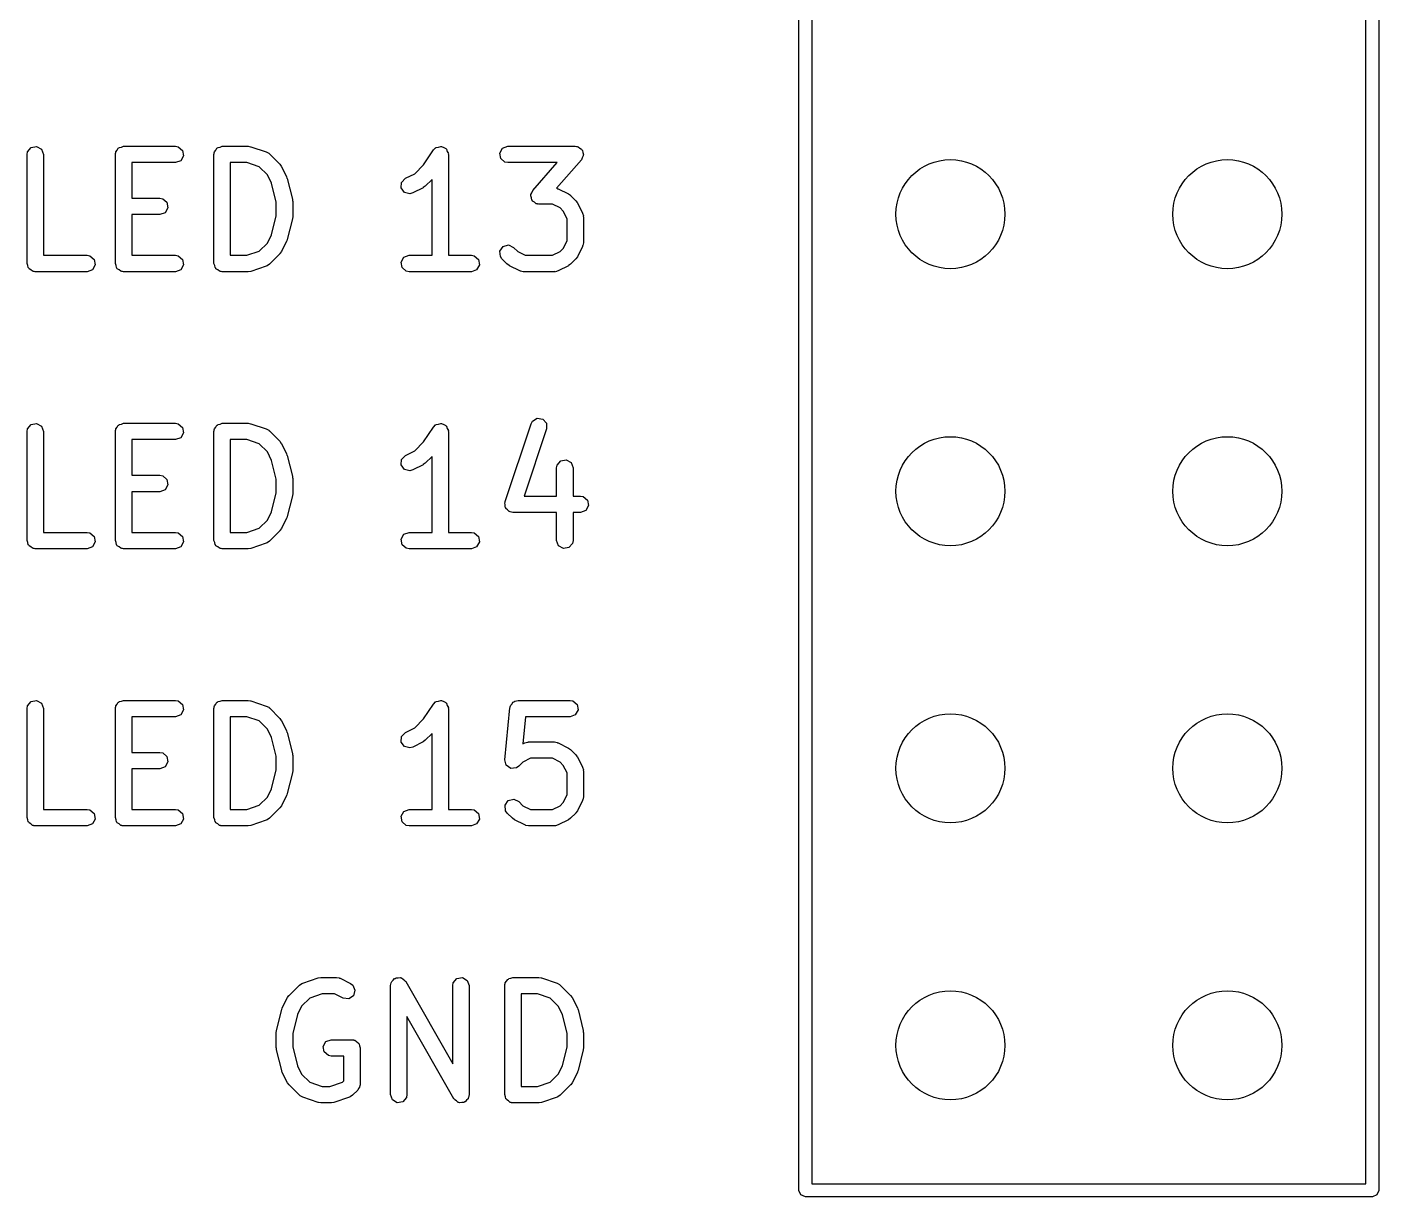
# Model space of a CAD drawing. Extents: x 127.3 to 175.4, y -127 to -66.1.
# Drawn here: x 153.93 to 166.33, y -123.02 to -112.3 of the extents above; entities that cross this region are included whole.
import ezdxf

# ---------------------------------------------------------------- set-up
doc = ezdxf.new("R2010")
doc.units = 0
doc.layers.add('BLACK', color=7, linetype='CONTINUOUS')

msp = doc.modelspace()

# ---------------------------------------------------------------- linework, layer by layer
at = {"layer": 'BLACK', "linetype": 'CONTINUOUS'}
for p, q in [((166.209, -122.901), (166.209, -72.101)), ((166.329, -72.041), (166.329, -122.961)), ((161.009, -122.961), (161.009, -74.641)), ((161.129, -74.701), (161.129, -122.901)), ((153.931, -113.463), (153.936, -113.438)), ((153.936, -113.438), (153.969, -113.398)), ((153.969, -113.398), (154.019, -113.389)), ((154.019, -113.389), (154.064, -113.415)), ((154.064, -113.415), (154.081, -113.463)), ((154.744, -113.447), (154.745, -113.438)), ((154.745, -113.438), (154.758, -113.423)), ((154.758, -113.423), (154.767, -113.406)), ((154.767, -113.406), (154.774, -113.404)), ((154.774, -113.404), (154.778, -113.398)), ((154.778, -113.398), (154.797, -113.395)), ((154.797, -113.395), (154.816, -113.388)), ((154.816, -113.388), (155.292, -113.388)), ((155.292, -113.388), (155.318, -113.393)), ((155.318, -113.393), (155.357, -113.426)), ((155.357, -113.426), (155.366, -113.476)), ((155.648, -113.447), (155.65, -113.438)), ((155.65, -113.438), (155.663, -113.423)), ((155.663, -113.423), (155.672, -113.406)), ((155.672, -113.406), (155.679, -113.404)), ((155.679, -113.404), (155.683, -113.398)), ((155.683, -113.398), (155.702, -113.395)), ((155.702, -113.395), (155.72, -113.388)), ((155.72, -113.388), (155.959, -113.388)), ((155.959, -113.388), (155.981, -113.392)), ((155.981, -113.392), (155.982, -113.392)), ((155.982, -113.392), (156.125, -113.44)), ((156.125, -113.44), (156.148, -113.452)), ((157.567, -113.558), (157.658, -113.422)), ((157.658, -113.422), (157.676, -113.403)), ((157.676, -113.403), (157.68, -113.402)), ((157.68, -113.402), (157.683, -113.398)), ((157.683, -113.398), (157.704, -113.395)), ((157.704, -113.395), (157.725, -113.389)), ((157.725, -113.389), (157.729, -113.39)), ((157.729, -113.39), (157.733, -113.389)), ((157.733, -113.389), (157.752, -113.4)), ((157.752, -113.4), (157.772, -113.409)), ((157.772, -113.409), (157.774, -113.413)), ((157.774, -113.413), (157.778, -113.415)), ((157.778, -113.415), (157.785, -113.436)), ((157.785, -113.436), (157.795, -113.455)), ((158.266, -113.45), (158.291, -113.406)), ((158.291, -113.406), (158.34, -113.388)), ((158.34, -113.388), (158.959, -113.388)), ((158.959, -113.388), (158.97, -113.39)), ((158.97, -113.39), (158.973, -113.39)), ((158.973, -113.39), (158.976, -113.391)), ((158.976, -113.391), (158.984, -113.393)), ((158.984, -113.393), (159, -113.406)), ((159, -113.406), (159.017, -113.416)), ((159.017, -113.416), (159.019, -113.422)), ((159.019, -113.422), (159.024, -113.426)), ((159.024, -113.426), (159.027, -113.446)), ((153.931, -114.463), (153.931, -113.463)), ((154.081, -113.463), (154.081, -114.388)), ((154.741, -113.463), (154.742, -113.454)), ((154.741, -114.463), (154.741, -113.463)), ((154.742, -113.45), (154.744, -113.447)), ((154.742, -113.454), (154.742, -113.45)), ((155.292, -113.538), (154.891, -113.538)), ((154.891, -113.538), (154.891, -113.865)), ((155.34, -113.521), (155.292, -113.538)), ((155.366, -113.476), (155.34, -113.521)), ((155.645, -113.463), (155.647, -113.454)), ((155.645, -114.463), (155.645, -113.463)), ((155.647, -113.45), (155.648, -113.447)), ((155.647, -113.454), (155.647, -113.45)), ((155.795, -113.538), (155.795, -114.388)), ((155.946, -113.538), (155.795, -113.538)), ((156.061, -113.577), (155.946, -113.538)), ((156.148, -113.452), (156.15, -113.456)), ((156.15, -113.456), (156.154, -113.458)), ((156.154, -113.458), (156.25, -113.553)), ((156.25, -113.553), (156.263, -113.572)), ((157.486, -113.64), (157.567, -113.558)), ((157.795, -113.455), (157.794, -113.459)), ((157.794, -113.459), (157.795, -113.463)), ((157.795, -113.463), (157.795, -114.388)), ((158.275, -113.501), (158.266, -113.45)), ((158.314, -113.534), (158.275, -113.501)), ((158.34, -113.538), (158.314, -113.534)), ((158.793, -113.538), (158.34, -113.538)), ((158.569, -113.795), (158.793, -113.538)), ((159.015, -113.513), (158.788, -113.773)), ((159.022, -113.494), (159.015, -113.513)), ((159.032, -113.476), (159.022, -113.494)), ((159.027, -113.446), (159.034, -113.465)), ((159.034, -113.465), (159.031, -113.47)), ((159.031, -113.47), (159.032, -113.476)), ((156.135, -113.651), (156.061, -113.577)), ((156.174, -113.728), (156.135, -113.651)), ((156.263, -113.572), (156.264, -113.573)), ((156.264, -113.573), (156.311, -113.668)), ((156.311, -113.668), (156.315, -113.68)), ((156.315, -113.68), (156.317, -113.683)), ((156.317, -113.683), (156.365, -113.874)), ((157.366, -113.719), (157.401, -113.682)), ((157.401, -113.682), (157.486, -113.64)), ((156.217, -113.901), (156.174, -113.728)), ((157.363, -113.77), (157.366, -113.719)), ((157.393, -113.812), (157.363, -113.77)), ((157.443, -113.824), (157.393, -113.812)), ((157.564, -113.769), (157.468, -113.816)), ((157.565, -113.767), (157.564, -113.769)), ((157.583, -113.754), (157.565, -113.767)), ((157.645, -113.692), (157.583, -113.754)), ((157.645, -114.388), (157.645, -113.692)), ((158.561, -113.814), (158.569, -113.795)), ((158.788, -113.773), (158.794, -113.774)), ((158.794, -113.774), (158.797, -113.777)), ((158.797, -113.777), (158.802, -113.777)), ((158.802, -113.777), (158.897, -113.825)), ((154.891, -113.865), (155.149, -113.865)), ((155.149, -113.865), (155.175, -113.869)), ((155.175, -113.869), (155.214, -113.902)), ((155.214, -113.902), (155.223, -113.953)), ((156.217, -114.026), (156.217, -113.901)), ((156.365, -113.874), (156.366, -113.889)), ((156.366, -113.889), (156.367, -113.892)), ((156.367, -113.892), (156.367, -114.035)), ((157.468, -113.816), (157.443, -113.824)), ((158.55, -113.843), (158.552, -113.837)), ((158.557, -113.862), (158.55, -113.843)), ((158.551, -113.831), (158.561, -113.814)), ((158.552, -113.837), (158.551, -113.831)), ((158.56, -113.882), (158.557, -113.862)), ((158.565, -113.886), (158.56, -113.882)), ((158.567, -113.891), (158.565, -113.886)), ((158.584, -113.902), (158.567, -113.891)), ((158.6, -113.915), (158.584, -113.902)), ((158.608, -113.916), (158.6, -113.915)), ((158.611, -113.918), (158.608, -113.916)), ((158.614, -113.917), (158.611, -113.918)), ((158.625, -113.919), (158.614, -113.917)), ((158.75, -113.919), (158.625, -113.919)), ((158.819, -113.954), (158.75, -113.919)), ((158.897, -113.825), (158.915, -113.838)), ((158.915, -113.838), (158.916, -113.839)), ((158.916, -113.839), (158.964, -113.887)), ((158.964, -113.887), (158.977, -113.905)), ((158.977, -113.905), (158.978, -113.906)), ((158.978, -113.906), (159.026, -114.001)), ((155.149, -114.015), (154.891, -114.015)), ((154.891, -114.015), (154.891, -114.388)), ((155.197, -113.997), (155.149, -114.015)), ((155.223, -113.953), (155.197, -113.997)), ((156.174, -114.199), (156.217, -114.026)), ((156.365, -114.053), (156.317, -114.243)), ((156.367, -114.035), (156.364, -114.05)), ((156.364, -114.05), (156.365, -114.053)), ((158.849, -113.984), (158.819, -113.954)), ((158.884, -114.052), (158.849, -113.984)), ((158.884, -114.255), (158.884, -114.052)), ((159.026, -114.001), (159.033, -114.026)), ((159.033, -114.026), (159.032, -114.031)), ((159.032, -114.031), (159.034, -114.035)), ((159.034, -114.035), (159.034, -114.273)), ((156.061, -114.35), (156.135, -114.276)), ((156.135, -114.276), (156.174, -114.199)), ((156.311, -114.259), (156.264, -114.354)), ((156.312, -114.255), (156.311, -114.259)), ((156.317, -114.243), (156.312, -114.255)), ((158.267, -114.349), (158.296, -114.307)), ((158.296, -114.307), (158.346, -114.293)), ((158.346, -114.293), (158.393, -114.315)), ((158.849, -114.324), (158.884, -114.255)), ((159.026, -114.306), (158.978, -114.402)), ((159.029, -114.299), (159.026, -114.302)), ((159.026, -114.302), (159.026, -114.306)), ((159.034, -114.273), (159.029, -114.299)), ((154.081, -114.388), (154.482, -114.388)), ((154.482, -114.388), (154.508, -114.393)), ((154.508, -114.393), (154.547, -114.426)), ((154.547, -114.426), (154.556, -114.476)), ((154.891, -114.388), (155.292, -114.388)), ((155.292, -114.388), (155.318, -114.393)), ((155.318, -114.393), (155.357, -114.426)), ((155.357, -114.426), (155.366, -114.476)), ((155.795, -114.388), (155.946, -114.388)), ((155.946, -114.388), (156.061, -114.35)), ((156.25, -114.374), (156.154, -114.469)), ((156.264, -114.354), (156.25, -114.372)), ((156.25, -114.372), (156.25, -114.374)), ((157.361, -114.45), (157.387, -114.406)), ((157.387, -114.406), (157.435, -114.388)), ((157.435, -114.388), (157.645, -114.388)), ((157.795, -114.388), (158.006, -114.388)), ((158.006, -114.388), (158.032, -114.393)), ((158.032, -114.393), (158.071, -114.426)), ((158.071, -114.426), (158.08, -114.476)), ((158.272, -114.4), (158.267, -114.349)), ((158.286, -114.421), (158.272, -114.4)), ((158.334, -114.469), (158.286, -114.421)), ((158.393, -114.315), (158.432, -114.354)), ((158.432, -114.354), (158.5, -114.388)), ((158.5, -114.388), (158.75, -114.388)), ((158.75, -114.388), (158.819, -114.354)), ((158.819, -114.354), (158.849, -114.324)), ((158.964, -114.421), (158.916, -114.469)), ((158.965, -114.42), (158.964, -114.421)), ((158.978, -114.402), (158.965, -114.42)), ((153.938, -114.482), (153.931, -114.463)), ((153.941, -114.501), (153.938, -114.482)), ((153.946, -114.505), (153.941, -114.501)), ((153.949, -114.512), (153.946, -114.505)), ((153.966, -114.521), (153.949, -114.512)), ((153.981, -114.534), (153.966, -114.521)), ((153.99, -114.536), (153.981, -114.534)), ((153.993, -114.537), (153.99, -114.536)), ((153.996, -114.537), (153.993, -114.537)), ((154.006, -114.538), (153.996, -114.537)), ((154.482, -114.538), (154.006, -114.538)), ((154.531, -114.521), (154.482, -114.538)), ((154.556, -114.476), (154.531, -114.521)), ((154.747, -114.482), (154.741, -114.463)), ((154.751, -114.501), (154.747, -114.482)), ((154.756, -114.505), (154.751, -114.501)), ((154.758, -114.512), (154.756, -114.505)), ((154.775, -114.521), (154.758, -114.512)), ((154.79, -114.534), (154.775, -114.521)), ((154.8, -114.536), (154.79, -114.534)), ((154.803, -114.537), (154.8, -114.536)), ((154.806, -114.537), (154.803, -114.537)), ((154.816, -114.538), (154.806, -114.537)), ((155.292, -114.538), (154.816, -114.538)), ((155.34, -114.521), (155.292, -114.538)), ((155.366, -114.476), (155.34, -114.521)), ((155.652, -114.482), (155.645, -114.463)), ((155.656, -114.501), (155.652, -114.482)), ((155.661, -114.505), (155.656, -114.501)), ((155.663, -114.512), (155.661, -114.505)), ((155.68, -114.521), (155.663, -114.512)), ((155.695, -114.534), (155.68, -114.521)), ((155.705, -114.536), (155.695, -114.534)), ((155.707, -114.537), (155.705, -114.536)), ((155.711, -114.537), (155.707, -114.537)), ((155.72, -114.538), (155.711, -114.537)), ((155.959, -114.538), (155.72, -114.538)), ((155.96, -114.538), (155.959, -114.538)), ((155.982, -114.535), (155.96, -114.538)), ((156.125, -114.487), (155.982, -114.535)), ((156.129, -114.484), (156.125, -114.487)), ((156.133, -114.484), (156.129, -114.484)), ((156.154, -114.469), (156.133, -114.484)), ((157.37, -114.501), (157.361, -114.45)), ((157.409, -114.534), (157.37, -114.501)), ((157.435, -114.538), (157.409, -114.534)), ((158.006, -114.538), (157.435, -114.538)), ((158.054, -114.521), (158.006, -114.538)), ((158.08, -114.476), (158.054, -114.521)), ((158.336, -114.469), (158.334, -114.469)), ((158.354, -114.483), (158.336, -114.469)), ((158.449, -114.53), (158.354, -114.483)), ((158.453, -114.531), (158.449, -114.53)), ((158.457, -114.534), (158.453, -114.531)), ((158.482, -114.538), (158.457, -114.534)), ((158.768, -114.538), (158.482, -114.538)), ((158.772, -114.537), (158.768, -114.538)), ((158.777, -114.538), (158.772, -114.537)), ((158.802, -114.53), (158.777, -114.538)), ((158.897, -114.483), (158.802, -114.53)), ((158.898, -114.482), (158.897, -114.483)), ((158.916, -114.469), (158.898, -114.482)), ((158.554, -115.932), (158.566, -115.909)), ((158.566, -115.909), (158.61, -115.882)), ((158.61, -115.882), (158.661, -115.89)), ((158.661, -115.89), (158.695, -115.928)), ((153.931, -116.003), (153.936, -115.978)), ((153.931, -117.003), (153.931, -116.003)), ((153.936, -115.978), (153.969, -115.938)), ((153.969, -115.938), (154.019, -115.929)), ((154.019, -115.929), (154.064, -115.955)), ((154.064, -115.955), (154.081, -116.003)), ((154.081, -116.003), (154.081, -116.928)), ((154.741, -116.003), (154.742, -115.994)), ((154.741, -117.003), (154.741, -116.003)), ((154.742, -115.99), (154.744, -115.987)), ((154.742, -115.994), (154.742, -115.99)), ((154.744, -115.987), (154.745, -115.978)), ((154.745, -115.978), (154.758, -115.963)), ((154.758, -115.963), (154.767, -115.946)), ((154.767, -115.946), (154.774, -115.944)), ((154.774, -115.944), (154.778, -115.938)), ((154.778, -115.938), (154.797, -115.935)), ((154.797, -115.935), (154.816, -115.928)), ((154.816, -115.928), (155.292, -115.928)), ((155.292, -115.928), (155.318, -115.933)), ((155.318, -115.933), (155.357, -115.966)), ((155.366, -116.016), (155.34, -116.061)), ((155.357, -115.966), (155.366, -116.016)), ((155.645, -116.003), (155.647, -115.994)), ((155.645, -117.003), (155.645, -116.003)), ((155.647, -115.99), (155.648, -115.987)), ((155.647, -115.994), (155.647, -115.99)), ((155.648, -115.987), (155.65, -115.978)), ((155.65, -115.978), (155.663, -115.963)), ((155.663, -115.963), (155.672, -115.946)), ((155.672, -115.946), (155.679, -115.944)), ((155.679, -115.944), (155.683, -115.938)), ((155.683, -115.938), (155.702, -115.935)), ((155.702, -115.935), (155.72, -115.928)), ((155.72, -115.928), (155.959, -115.928)), ((155.959, -115.928), (155.981, -115.932)), ((155.981, -115.932), (155.982, -115.932)), ((155.982, -115.932), (156.125, -115.98)), ((156.125, -115.98), (156.148, -115.992)), ((156.148, -115.992), (156.15, -115.996)), ((156.15, -115.996), (156.154, -115.998)), ((156.154, -115.998), (156.25, -116.093)), ((157.567, -116.098), (157.658, -115.962)), ((157.658, -115.962), (157.676, -115.943)), ((157.676, -115.943), (157.68, -115.942)), ((157.68, -115.942), (157.683, -115.938)), ((157.683, -115.938), (157.704, -115.935)), ((157.704, -115.935), (157.725, -115.929)), ((157.725, -115.929), (157.729, -115.93)), ((157.729, -115.93), (157.733, -115.929)), ((157.733, -115.929), (157.752, -115.94)), ((157.752, -115.94), (157.772, -115.949)), ((157.772, -115.949), (157.774, -115.953)), ((157.774, -115.953), (157.778, -115.955)), ((157.778, -115.955), (157.785, -115.976)), ((157.785, -115.976), (157.795, -115.995)), ((157.795, -115.995), (157.794, -115.999)), ((157.794, -115.999), (157.795, -116.003)), ((157.795, -116.003), (157.795, -116.928)), ((158.316, -116.646), (158.554, -115.932)), ((158.696, -115.979), (158.491, -116.595)), ((158.695, -115.928), (158.696, -115.979)), ((155.292, -116.078), (154.891, -116.078)), ((154.891, -116.078), (154.891, -116.405)), ((155.34, -116.061), (155.292, -116.078)), ((155.795, -116.078), (155.795, -116.928)), ((155.946, -116.078), (155.795, -116.078)), ((156.061, -116.117), (155.946, -116.078)), ((156.135, -116.191), (156.061, -116.117)), ((156.25, -116.093), (156.263, -116.112)), ((156.263, -116.112), (156.264, -116.113)), ((156.264, -116.113), (156.311, -116.208)), ((157.486, -116.18), (157.567, -116.098)), ((156.174, -116.268), (156.135, -116.191)), ((156.217, -116.441), (156.174, -116.268)), ((156.311, -116.208), (156.315, -116.22)), ((156.315, -116.22), (156.317, -116.223)), ((156.317, -116.223), (156.365, -116.414)), ((157.363, -116.31), (157.366, -116.259)), ((157.366, -116.259), (157.401, -116.222)), ((157.401, -116.222), (157.486, -116.18)), ((157.645, -116.232), (157.583, -116.294)), ((157.645, -116.928), (157.645, -116.232)), ((158.793, -116.311), (158.826, -116.272)), ((158.826, -116.272), (158.876, -116.263)), ((158.876, -116.263), (158.921, -116.288)), ((158.921, -116.288), (158.938, -116.337)), ((154.891, -116.405), (155.149, -116.405)), ((155.149, -116.405), (155.175, -116.409)), ((155.175, -116.409), (155.214, -116.442)), ((156.365, -116.414), (156.366, -116.429)), ((157.393, -116.352), (157.363, -116.31)), ((157.443, -116.364), (157.393, -116.352)), ((157.468, -116.356), (157.443, -116.364)), ((157.564, -116.309), (157.468, -116.356)), ((157.565, -116.307), (157.564, -116.309)), ((157.583, -116.294), (157.565, -116.307)), ((158.788, -116.337), (158.793, -116.311)), ((158.788, -116.595), (158.788, -116.337)), ((158.938, -116.337), (158.938, -116.595)), ((155.197, -116.537), (155.149, -116.555)), ((155.223, -116.493), (155.197, -116.537)), ((155.214, -116.442), (155.223, -116.493)), ((156.217, -116.566), (156.217, -116.441)), ((156.366, -116.429), (156.367, -116.432)), ((156.367, -116.432), (156.367, -116.575)), ((155.149, -116.555), (154.891, -116.555)), ((154.891, -116.555), (154.891, -116.928)), ((156.174, -116.739), (156.217, -116.566)), ((156.365, -116.593), (156.317, -116.783)), ((156.367, -116.575), (156.364, -116.59)), ((156.364, -116.59), (156.365, -116.593)), ((158.313, -116.657), (158.316, -116.652)), ((158.317, -116.677), (158.313, -116.657)), ((158.316, -116.652), (158.316, -116.646)), ((158.491, -116.595), (158.788, -116.595)), ((158.938, -116.595), (159.006, -116.595)), ((159.006, -116.595), (159.032, -116.6)), ((159.032, -116.6), (159.071, -116.633)), ((159.071, -116.633), (159.08, -116.683)), ((156.135, -116.816), (156.174, -116.739)), ((156.317, -116.783), (156.312, -116.795)), ((158.317, -116.698), (158.317, -116.677)), ((158.321, -116.702), (158.317, -116.698)), ((158.322, -116.708), (158.321, -116.702)), ((158.338, -116.721), (158.322, -116.708)), ((158.351, -116.736), (158.338, -116.721)), ((158.357, -116.737), (158.351, -116.736)), ((158.361, -116.741), (158.357, -116.737)), ((158.387, -116.745), (158.361, -116.741)), ((158.788, -116.745), (158.387, -116.745)), ((158.788, -117.003), (158.788, -116.745)), ((159.006, -116.745), (158.938, -116.745)), ((158.938, -116.745), (158.938, -117.003)), ((159.054, -116.727), (159.006, -116.745)), ((159.08, -116.683), (159.054, -116.727)), ((155.946, -116.928), (156.061, -116.89)), ((156.061, -116.89), (156.135, -116.816)), ((156.264, -116.894), (156.25, -116.912)), ((156.25, -116.912), (156.25, -116.914)), ((156.311, -116.799), (156.264, -116.894)), ((156.312, -116.795), (156.311, -116.799)), ((153.938, -117.022), (153.931, -117.003)), ((153.941, -117.041), (153.938, -117.022)), ((154.081, -116.928), (154.482, -116.928)), ((154.482, -116.928), (154.508, -116.933)), ((154.508, -116.933), (154.547, -116.966)), ((154.556, -117.016), (154.531, -117.061)), ((154.547, -116.966), (154.556, -117.016)), ((154.747, -117.022), (154.741, -117.003)), ((154.751, -117.041), (154.747, -117.022)), ((154.891, -116.928), (155.292, -116.928)), ((155.292, -116.928), (155.318, -116.933)), ((155.318, -116.933), (155.357, -116.966)), ((155.366, -117.016), (155.34, -117.061)), ((155.357, -116.966), (155.366, -117.016)), ((155.652, -117.022), (155.645, -117.003)), ((155.656, -117.041), (155.652, -117.022)), ((155.795, -116.928), (155.946, -116.928)), ((156.125, -117.027), (155.982, -117.075)), ((156.129, -117.024), (156.125, -117.027)), ((156.133, -117.024), (156.129, -117.024)), ((156.154, -117.009), (156.133, -117.024)), ((156.25, -116.914), (156.154, -117.009)), ((157.361, -116.99), (157.387, -116.946)), ((157.37, -117.041), (157.361, -116.99)), ((157.387, -116.946), (157.435, -116.928)), ((157.435, -116.928), (157.645, -116.928)), ((157.795, -116.928), (158.006, -116.928)), ((158.006, -116.928), (158.032, -116.933)), ((158.032, -116.933), (158.071, -116.966)), ((158.08, -117.016), (158.054, -117.061)), ((158.071, -116.966), (158.08, -117.016)), ((158.806, -117.052), (158.788, -117.003)), ((158.934, -117.029), (158.901, -117.068)), ((158.938, -117.003), (158.934, -117.029)), ((153.946, -117.045), (153.941, -117.041)), ((153.949, -117.052), (153.946, -117.045)), ((153.966, -117.061), (153.949, -117.052)), ((153.981, -117.074), (153.966, -117.061)), ((153.99, -117.076), (153.981, -117.074)), ((153.993, -117.077), (153.99, -117.076)), ((153.996, -117.077), (153.993, -117.077)), ((154.006, -117.078), (153.996, -117.077)), ((154.482, -117.078), (154.006, -117.078)), ((154.531, -117.061), (154.482, -117.078)), ((154.756, -117.045), (154.751, -117.041)), ((154.758, -117.052), (154.756, -117.045)), ((154.775, -117.061), (154.758, -117.052)), ((154.79, -117.074), (154.775, -117.061)), ((154.8, -117.076), (154.79, -117.074)), ((154.803, -117.077), (154.8, -117.076)), ((154.806, -117.077), (154.803, -117.077)), ((154.816, -117.078), (154.806, -117.077)), ((155.292, -117.078), (154.816, -117.078)), ((155.34, -117.061), (155.292, -117.078)), ((155.661, -117.045), (155.656, -117.041)), ((155.663, -117.052), (155.661, -117.045)), ((155.68, -117.061), (155.663, -117.052)), ((155.695, -117.074), (155.68, -117.061)), ((155.705, -117.076), (155.695, -117.074)), ((155.707, -117.077), (155.705, -117.076)), ((155.711, -117.077), (155.707, -117.077)), ((155.72, -117.078), (155.711, -117.077)), ((155.959, -117.078), (155.72, -117.078)), ((155.96, -117.078), (155.959, -117.078)), ((155.982, -117.075), (155.96, -117.078)), ((157.409, -117.074), (157.37, -117.041)), ((157.435, -117.078), (157.409, -117.074)), ((158.006, -117.078), (157.435, -117.078)), ((158.054, -117.061), (158.006, -117.078)), ((158.85, -117.077), (158.806, -117.052)), ((158.901, -117.068), (158.85, -117.077)), ((153.931, -118.543), (153.936, -118.518)), ((153.936, -118.518), (153.969, -118.478)), ((153.969, -118.478), (154.019, -118.469)), ((154.019, -118.469), (154.064, -118.495)), ((154.064, -118.495), (154.081, -118.543)), ((154.744, -118.527), (154.745, -118.518)), ((154.745, -118.518), (154.758, -118.503)), ((154.758, -118.503), (154.767, -118.486)), ((154.767, -118.486), (154.774, -118.484)), ((154.774, -118.484), (154.778, -118.478)), ((154.778, -118.478), (154.797, -118.475)), ((154.797, -118.475), (154.816, -118.468)), ((154.816, -118.468), (155.292, -118.468)), ((155.292, -118.468), (155.318, -118.473)), ((155.318, -118.473), (155.357, -118.506)), ((155.357, -118.506), (155.366, -118.556)), ((155.648, -118.527), (155.65, -118.518)), ((155.65, -118.518), (155.663, -118.503)), ((155.663, -118.503), (155.672, -118.486)), ((155.672, -118.486), (155.679, -118.484)), ((155.679, -118.484), (155.683, -118.478)), ((155.683, -118.478), (155.702, -118.475)), ((155.702, -118.475), (155.72, -118.468)), ((155.72, -118.468), (155.959, -118.468)), ((155.959, -118.468), (155.981, -118.472)), ((155.981, -118.472), (155.982, -118.472)), ((155.982, -118.472), (156.125, -118.52)), ((156.125, -118.52), (156.148, -118.532)), ((157.567, -118.638), (157.658, -118.502)), ((157.658, -118.502), (157.676, -118.483)), ((157.676, -118.483), (157.68, -118.482)), ((157.68, -118.482), (157.683, -118.478)), ((157.683, -118.478), (157.704, -118.475)), ((157.704, -118.475), (157.725, -118.469)), ((157.725, -118.469), (157.729, -118.47)), ((157.729, -118.47), (157.733, -118.469)), ((157.733, -118.469), (157.752, -118.48)), ((157.752, -118.48), (157.772, -118.489)), ((157.772, -118.489), (157.774, -118.493)), ((157.774, -118.493), (157.778, -118.495)), ((157.778, -118.495), (157.785, -118.516)), ((157.785, -118.516), (157.795, -118.535)), ((158.362, -118.528), (158.367, -118.511)), ((158.367, -118.511), (158.379, -118.5)), ((158.379, -118.5), (158.387, -118.486)), ((158.387, -118.486), (158.396, -118.482)), ((158.396, -118.482), (158.404, -118.475)), ((158.404, -118.475), (158.42, -118.474)), ((158.42, -118.474), (158.435, -118.468)), ((158.435, -118.468), (158.911, -118.468)), ((158.911, -118.468), (158.937, -118.473)), ((158.937, -118.473), (158.976, -118.506)), ((158.976, -118.506), (158.985, -118.556)), ((153.931, -119.543), (153.931, -118.543)), ((154.081, -118.543), (154.081, -119.468)), ((154.741, -118.543), (154.742, -118.534)), ((154.741, -119.543), (154.741, -118.543)), ((154.742, -118.53), (154.744, -118.527)), ((154.742, -118.534), (154.742, -118.53)), ((155.292, -118.618), (154.891, -118.618)), ((154.891, -118.618), (154.891, -118.945)), ((155.34, -118.601), (155.292, -118.618)), ((155.366, -118.556), (155.34, -118.601)), ((155.645, -118.543), (155.647, -118.534)), ((155.645, -119.543), (155.645, -118.543)), ((155.647, -118.53), (155.648, -118.527)), ((155.647, -118.534), (155.647, -118.53)), ((155.795, -118.618), (155.795, -119.468)), ((155.946, -118.618), (155.795, -118.618)), ((156.061, -118.657), (155.946, -118.618)), ((156.148, -118.532), (156.15, -118.536)), ((156.15, -118.536), (156.154, -118.538)), ((156.154, -118.538), (156.25, -118.633)), ((156.25, -118.633), (156.263, -118.652)), ((157.486, -118.72), (157.567, -118.638)), ((157.795, -118.535), (157.794, -118.539)), ((157.794, -118.539), (157.795, -118.543)), ((157.795, -118.543), (157.795, -119.468)), ((158.312, -119.012), (158.36, -118.536)), ((158.36, -118.536), (158.361, -118.532)), ((158.361, -118.53), (158.362, -118.528)), ((158.361, -118.532), (158.361, -118.53)), ((158.503, -118.618), (158.478, -118.867)), ((158.911, -118.618), (158.503, -118.618)), ((158.959, -118.601), (158.911, -118.618)), ((158.985, -118.556), (158.959, -118.601)), ((156.135, -118.731), (156.061, -118.657)), ((156.174, -118.808), (156.135, -118.731)), ((156.263, -118.652), (156.264, -118.653)), ((156.264, -118.653), (156.311, -118.748)), ((156.311, -118.748), (156.315, -118.76)), ((156.315, -118.76), (156.317, -118.763)), ((156.317, -118.763), (156.365, -118.954)), ((157.366, -118.799), (157.401, -118.762)), ((157.401, -118.762), (157.486, -118.72)), ((157.645, -118.772), (157.583, -118.834)), ((157.645, -119.468), (157.645, -118.772)), ((156.217, -118.981), (156.174, -118.808)), ((157.363, -118.85), (157.366, -118.799)), ((157.393, -118.892), (157.363, -118.85)), ((157.443, -118.904), (157.393, -118.892)), ((157.468, -118.896), (157.443, -118.904)), ((157.564, -118.849), (157.468, -118.896)), ((157.565, -118.847), (157.564, -118.849)), ((157.583, -118.834), (157.565, -118.847)), ((158.478, -118.867), (158.496, -118.857)), ((158.496, -118.857), (158.521, -118.85)), ((158.521, -118.85), (158.526, -118.851)), ((158.526, -118.851), (158.53, -118.849)), ((158.53, -118.849), (158.768, -118.849)), ((158.768, -118.849), (158.794, -118.854)), ((158.794, -118.854), (158.797, -118.857)), ((158.797, -118.857), (158.802, -118.857)), ((158.802, -118.857), (158.897, -118.905)), ((154.891, -118.945), (155.149, -118.945)), ((155.149, -118.945), (155.175, -118.949)), ((155.175, -118.949), (155.214, -118.982)), ((155.214, -118.982), (155.223, -119.033)), ((156.217, -119.106), (156.217, -118.981)), ((156.365, -118.954), (156.366, -118.969)), ((156.366, -118.969), (156.367, -118.972)), ((156.367, -118.972), (156.367, -119.115)), ((158.313, -119.013), (158.312, -119.012)), ((158.319, -119.037), (158.312, -119.013)), ((158.312, -119.013), (158.313, -119.013)), ((158.548, -118.999), (158.479, -119.034)), ((158.75, -118.999), (158.548, -118.999)), ((158.819, -119.034), (158.75, -118.999)), ((158.897, -118.905), (158.915, -118.918)), ((158.915, -118.918), (158.916, -118.919)), ((158.916, -118.919), (158.964, -118.967)), ((158.964, -118.967), (158.977, -118.985)), ((158.977, -118.985), (158.978, -118.986)), ((158.978, -118.986), (159.026, -119.081)), ((155.149, -119.095), (154.891, -119.095)), ((154.891, -119.095), (154.891, -119.468)), ((155.197, -119.077), (155.149, -119.095)), ((155.223, -119.033), (155.197, -119.077)), ((156.174, -119.279), (156.217, -119.106)), ((156.365, -119.133), (156.317, -119.323)), ((156.367, -119.115), (156.364, -119.13)), ((156.364, -119.13), (156.365, -119.133)), ((158.325, -119.062), (158.319, -119.037)), ((158.326, -119.062), (158.325, -119.062)), ((158.326, -119.063), (158.326, -119.062)), ((158.346, -119.077), (158.326, -119.063)), ((158.367, -119.092), (158.346, -119.077)), ((158.368, -119.092), (158.367, -119.092)), ((158.367, -119.092), (158.367, -119.092)), ((158.393, -119.09), (158.368, -119.092)), ((158.418, -119.088), (158.393, -119.09)), ((158.419, -119.088), (158.418, -119.088)), ((158.418, -119.088), (158.418, -119.088)), ((158.44, -119.073), (158.419, -119.088)), ((158.479, -119.034), (158.44, -119.073)), ((158.849, -119.064), (158.819, -119.034)), ((158.884, -119.132), (158.849, -119.064)), ((158.884, -119.335), (158.884, -119.132)), ((159.026, -119.081), (159.033, -119.106)), ((159.033, -119.106), (159.032, -119.111)), ((159.032, -119.111), (159.034, -119.115)), ((159.034, -119.115), (159.034, -119.353)), ((156.061, -119.43), (156.135, -119.356)), ((156.135, -119.356), (156.174, -119.279)), ((156.311, -119.339), (156.264, -119.434)), ((156.312, -119.335), (156.311, -119.339)), ((156.317, -119.323), (156.312, -119.335)), ((158.315, -119.429), (158.344, -119.387)), ((158.344, -119.387), (158.394, -119.373)), ((158.394, -119.373), (158.44, -119.395)), ((158.849, -119.404), (158.884, -119.335)), ((159.026, -119.386), (158.978, -119.482)), ((159.029, -119.379), (159.026, -119.382)), ((159.026, -119.382), (159.026, -119.386)), ((159.034, -119.353), (159.029, -119.379)), ((154.081, -119.468), (154.482, -119.468)), ((154.482, -119.468), (154.508, -119.473)), ((154.508, -119.473), (154.547, -119.506)), ((154.547, -119.506), (154.556, -119.556)), ((154.891, -119.468), (155.292, -119.468)), ((155.292, -119.468), (155.318, -119.473)), ((155.318, -119.473), (155.357, -119.506)), ((155.357, -119.506), (155.366, -119.556)), ((155.795, -119.468), (155.946, -119.468)), ((155.946, -119.468), (156.061, -119.43)), ((156.25, -119.454), (156.154, -119.549)), ((156.264, -119.434), (156.25, -119.452)), ((156.25, -119.452), (156.25, -119.454)), ((157.361, -119.53), (157.387, -119.486)), ((157.387, -119.486), (157.435, -119.468)), ((157.435, -119.468), (157.645, -119.468)), ((157.795, -119.468), (158.006, -119.468)), ((158.006, -119.468), (158.032, -119.473)), ((158.032, -119.473), (158.071, -119.506)), ((158.071, -119.506), (158.08, -119.556)), ((158.319, -119.48), (158.315, -119.429)), ((158.334, -119.501), (158.319, -119.48)), ((158.382, -119.549), (158.334, -119.501)), ((158.44, -119.395), (158.479, -119.434)), ((158.479, -119.434), (158.548, -119.468)), ((158.548, -119.468), (158.75, -119.468)), ((158.75, -119.468), (158.819, -119.434)), ((158.819, -119.434), (158.849, -119.404)), ((158.964, -119.501), (158.916, -119.549)), ((158.965, -119.5), (158.964, -119.501)), ((158.978, -119.482), (158.965, -119.5)), ((153.938, -119.562), (153.931, -119.543)), ((153.941, -119.581), (153.938, -119.562)), ((153.946, -119.585), (153.941, -119.581)), ((153.949, -119.592), (153.946, -119.585)), ((153.966, -119.601), (153.949, -119.592)), ((153.981, -119.614), (153.966, -119.601)), ((153.99, -119.616), (153.981, -119.614)), ((153.993, -119.617), (153.99, -119.616)), ((153.996, -119.617), (153.993, -119.617)), ((154.006, -119.618), (153.996, -119.617)), ((154.482, -119.618), (154.006, -119.618)), ((154.531, -119.601), (154.482, -119.618)), ((154.556, -119.556), (154.531, -119.601)), ((154.747, -119.562), (154.741, -119.543)), ((154.751, -119.581), (154.747, -119.562)), ((154.756, -119.585), (154.751, -119.581)), ((154.758, -119.592), (154.756, -119.585)), ((154.775, -119.601), (154.758, -119.592)), ((154.79, -119.614), (154.775, -119.601)), ((154.8, -119.616), (154.79, -119.614)), ((154.803, -119.617), (154.8, -119.616)), ((154.806, -119.617), (154.803, -119.617)), ((154.816, -119.618), (154.806, -119.617)), ((155.292, -119.618), (154.816, -119.618)), ((155.34, -119.601), (155.292, -119.618)), ((155.366, -119.556), (155.34, -119.601)), ((155.652, -119.562), (155.645, -119.543)), ((155.656, -119.581), (155.652, -119.562)), ((155.661, -119.585), (155.656, -119.581)), ((155.663, -119.592), (155.661, -119.585)), ((155.68, -119.601), (155.663, -119.592)), ((155.695, -119.614), (155.68, -119.601)), ((155.705, -119.616), (155.695, -119.614)), ((155.707, -119.617), (155.705, -119.616)), ((155.711, -119.617), (155.707, -119.617)), ((155.72, -119.618), (155.711, -119.617)), ((155.959, -119.618), (155.72, -119.618)), ((155.96, -119.618), (155.959, -119.618)), ((155.982, -119.615), (155.96, -119.618)), ((156.125, -119.567), (155.982, -119.615)), ((156.129, -119.564), (156.125, -119.567)), ((156.133, -119.564), (156.129, -119.564)), ((156.154, -119.549), (156.133, -119.564)), ((157.37, -119.581), (157.361, -119.53)), ((157.409, -119.614), (157.37, -119.581)), ((157.435, -119.618), (157.409, -119.614)), ((158.006, -119.618), (157.435, -119.618)), ((158.054, -119.601), (158.006, -119.618)), ((158.08, -119.556), (158.054, -119.601)), ((158.383, -119.549), (158.382, -119.549)), ((158.401, -119.563), (158.383, -119.549)), ((158.496, -119.61), (158.401, -119.563)), ((158.501, -119.611), (158.496, -119.61)), ((158.504, -119.614), (158.501, -119.611)), ((158.53, -119.618), (158.504, -119.614)), ((158.768, -119.618), (158.53, -119.618)), ((158.772, -119.617), (158.768, -119.618)), ((158.777, -119.618), (158.772, -119.617)), ((158.802, -119.61), (158.777, -119.618)), ((158.897, -119.563), (158.802, -119.61)), ((158.898, -119.562), (158.897, -119.563)), ((158.916, -119.549), (158.898, -119.562)), ((156.334, -121.173), (156.429, -121.078)), ((156.429, -121.078), (156.451, -121.063)), ((156.451, -121.063), (156.455, -121.063)), ((156.455, -121.063), (156.459, -121.06)), ((156.459, -121.06), (156.602, -121.012)), ((156.602, -121.012), (156.624, -121.009)), ((156.624, -121.009), (156.625, -121.008)), ((156.625, -121.008), (156.768, -121.008)), ((156.768, -121.008), (156.794, -121.013)), ((156.794, -121.013), (156.797, -121.016)), ((156.797, -121.016), (156.802, -121.016)), ((156.802, -121.016), (156.897, -121.064)), ((156.897, -121.064), (156.918, -121.079)), ((156.918, -121.079), (156.938, -121.126)), ((156.938, -121.126), (156.924, -121.176)), ((157.265, -121.083), (157.269, -121.058)), ((157.265, -122.083), (157.265, -121.083)), ((157.269, -121.058), (157.273, -121.052)), ((157.273, -121.052), (157.275, -121.046)), ((157.275, -121.046), (157.29, -121.033)), ((157.29, -121.033), (157.302, -121.018)), ((157.302, -121.018), (157.309, -121.017)), ((157.309, -121.017), (157.314, -121.013)), ((157.314, -121.013), (157.333, -121.013)), ((157.333, -121.013), (157.353, -121.009)), ((157.353, -121.009), (157.359, -121.013)), ((157.359, -121.013), (157.365, -121.013)), ((157.365, -121.013), (157.38, -121.025)), ((157.38, -121.025), (157.397, -121.035)), ((157.397, -121.035), (157.399, -121.042)), ((157.399, -121.042), (157.405, -121.046)), ((157.405, -121.046), (157.836, -121.801)), ((157.836, -121.083), (157.84, -121.058)), ((157.836, -121.801), (157.836, -121.083)), ((157.84, -121.058), (157.873, -121.018)), ((157.873, -121.018), (157.924, -121.009)), ((157.924, -121.009), (157.968, -121.035)), ((157.968, -121.035), (157.986, -121.083)), ((157.986, -121.083), (157.986, -122.083)), ((158.312, -121.083), (158.314, -121.074)), ((158.312, -122.083), (158.312, -121.083)), ((158.313, -121.07), (158.315, -121.067)), ((158.314, -121.074), (158.313, -121.07)), ((158.315, -121.067), (158.317, -121.058)), ((158.317, -121.058), (158.329, -121.043)), ((158.329, -121.043), (158.339, -121.026)), ((158.339, -121.026), (158.345, -121.024)), ((158.345, -121.024), (158.35, -121.018)), ((158.35, -121.018), (158.369, -121.015)), ((158.369, -121.015), (158.387, -121.008)), ((158.387, -121.008), (158.625, -121.008)), ((158.625, -121.008), (158.647, -121.012)), ((158.647, -121.012), (158.649, -121.012)), ((158.649, -121.012), (158.792, -121.06)), ((158.792, -121.06), (158.815, -121.072)), ((158.815, -121.072), (158.817, -121.076)), ((158.817, -121.076), (158.821, -121.078)), ((158.821, -121.078), (158.916, -121.173)), ((156.272, -121.288), (156.32, -121.193)), ((156.32, -121.193), (156.333, -121.175)), ((156.333, -121.175), (156.334, -121.173)), ((156.523, -121.197), (156.449, -121.271)), ((156.637, -121.158), (156.523, -121.197)), ((156.75, -121.158), (156.637, -121.158)), ((156.83, -121.198), (156.75, -121.158)), ((156.881, -121.204), (156.83, -121.198)), ((156.924, -121.176), (156.881, -121.204)), ((158.462, -121.158), (158.462, -122.008)), ((158.613, -121.158), (158.462, -121.158)), ((158.728, -121.197), (158.613, -121.158)), ((158.802, -121.271), (158.728, -121.197)), ((158.916, -121.173), (158.929, -121.192)), ((158.929, -121.192), (158.93, -121.193)), ((158.93, -121.193), (158.978, -121.288)), ((156.219, -121.494), (156.267, -121.303)), ((156.267, -121.303), (156.272, -121.291)), ((156.272, -121.291), (156.272, -121.288)), ((156.41, -121.348), (156.367, -121.521)), ((156.449, -121.271), (156.41, -121.348)), ((157.846, -122.121), (157.415, -121.366)), ((157.415, -121.366), (157.415, -122.083)), ((158.84, -121.348), (158.802, -121.271)), ((158.884, -121.521), (158.84, -121.348)), ((158.978, -121.288), (158.982, -121.3)), ((158.982, -121.3), (158.984, -121.303)), ((158.984, -121.303), (159.031, -121.494)), ((156.217, -121.512), (156.219, -121.497)), ((156.219, -121.497), (156.219, -121.494)), ((159.031, -121.494), (159.032, -121.509)), ((156.217, -121.655), (156.217, -121.512)), ((156.367, -121.521), (156.367, -121.646)), ((156.647, -121.642), (156.672, -121.597)), ((156.672, -121.597), (156.72, -121.58)), ((156.72, -121.58), (156.911, -121.58)), ((156.911, -121.58), (156.921, -121.582)), ((156.921, -121.582), (156.924, -121.581)), ((156.924, -121.581), (156.927, -121.583)), ((156.927, -121.583), (156.937, -121.584)), ((156.937, -121.584), (156.952, -121.597)), ((156.952, -121.597), (156.968, -121.607)), ((156.968, -121.607), (156.971, -121.613)), ((156.971, -121.613), (156.976, -121.617)), ((156.976, -121.617), (156.979, -121.636)), ((158.884, -121.646), (158.884, -121.521)), ((159.032, -121.509), (159.034, -121.512)), ((159.034, -121.512), (159.034, -121.655)), ((156.218, -121.658), (156.217, -121.655)), ((156.219, -121.673), (156.218, -121.658)), ((156.267, -121.863), (156.219, -121.673)), ((156.367, -121.646), (156.41, -121.819)), ((156.656, -121.692), (156.647, -121.642)), ((156.695, -121.725), (156.656, -121.692)), ((156.72, -121.73), (156.695, -121.725)), ((156.836, -121.73), (156.72, -121.73)), ((156.836, -121.957), (156.836, -121.73)), ((156.979, -121.636), (156.986, -121.655)), ((156.986, -121.655), (156.986, -121.988)), ((158.84, -121.819), (158.884, -121.646)), ((159.031, -121.673), (158.984, -121.863)), ((159.034, -121.655), (159.031, -121.67)), ((159.031, -121.67), (159.031, -121.673)), ((156.269, -121.866), (156.267, -121.863)), ((156.272, -121.879), (156.269, -121.866)), ((156.41, -121.819), (156.449, -121.896)), ((158.802, -121.896), (158.84, -121.819)), ((158.984, -121.863), (158.978, -121.875)), ((156.32, -121.974), (156.272, -121.879)), ((156.321, -121.975), (156.32, -121.974)), ((156.334, -121.994), (156.321, -121.975)), ((156.429, -122.089), (156.334, -121.994)), ((156.449, -121.896), (156.523, -121.97)), ((156.523, -121.97), (156.637, -122.008)), ((156.708, -122.008), (156.823, -121.97)), ((156.823, -121.97), (156.836, -121.957)), ((156.986, -121.995), (156.984, -121.998)), ((156.986, -121.988), (156.985, -121.993)), ((156.985, -121.993), (156.986, -121.995)), ((158.613, -122.008), (158.728, -121.97)), ((158.728, -121.97), (158.802, -121.896)), ((158.916, -121.994), (158.821, -122.089)), ((158.917, -121.992), (158.916, -121.994)), ((158.93, -121.974), (158.917, -121.992)), ((158.978, -121.879), (158.93, -121.974)), ((158.978, -121.875), (158.978, -121.879)), ((156.433, -122.091), (156.429, -122.089)), ((156.436, -122.094), (156.433, -122.091)), ((156.459, -122.107), (156.436, -122.094)), ((156.602, -122.155), (156.459, -122.107)), ((156.637, -122.008), (156.708, -122.008)), ((156.887, -122.107), (156.744, -122.155)), ((156.891, -122.104), (156.887, -122.107)), ((156.895, -122.104), (156.891, -122.104)), ((156.916, -122.089), (156.895, -122.104)), ((156.964, -122.041), (156.916, -122.089)), ((156.971, -122.026), (156.964, -122.041)), ((156.981, -122.014), (156.971, -122.026)), ((156.984, -121.998), (156.981, -122.014)), ((157.282, -122.132), (157.265, -122.083)), ((157.41, -122.109), (157.377, -122.148)), ((157.415, -122.083), (157.41, -122.109)), ((157.977, -122.114), (157.976, -122.121)), ((157.981, -122.109), (157.977, -122.114)), ((157.986, -122.083), (157.981, -122.109)), ((158.319, -122.102), (158.312, -122.083)), ((158.322, -122.121), (158.319, -122.102)), ((158.462, -122.008), (158.613, -122.008)), ((158.792, -122.107), (158.649, -122.155)), ((158.795, -122.104), (158.792, -122.107)), ((158.8, -122.104), (158.795, -122.104)), ((158.821, -122.089), (158.8, -122.104)), ((156.603, -122.154), (156.602, -122.155)), ((156.625, -122.158), (156.603, -122.154)), ((156.72, -122.158), (156.625, -122.158)), ((156.722, -122.158), (156.72, -122.158)), ((156.744, -122.155), (156.722, -122.158)), ((157.326, -122.157), (157.282, -122.132)), ((157.377, -122.148), (157.326, -122.157)), ((157.851, -122.125), (157.846, -122.121)), ((157.853, -122.132), (157.851, -122.125)), ((157.87, -122.141), (157.853, -122.132)), ((157.885, -122.154), (157.87, -122.141)), ((157.892, -122.154), (157.885, -122.154)), ((157.898, -122.157), (157.892, -122.154)), ((157.917, -122.154), (157.898, -122.157)), ((157.936, -122.154), (157.917, -122.154)), ((157.942, -122.15), (157.936, -122.154)), ((157.948, -122.148), (157.942, -122.15)), ((157.961, -122.134), (157.948, -122.148)), ((157.976, -122.121), (157.961, -122.134)), ((158.327, -122.125), (158.322, -122.121)), ((158.33, -122.132), (158.327, -122.125)), ((158.347, -122.141), (158.33, -122.132)), ((158.361, -122.154), (158.347, -122.141)), ((158.371, -122.156), (158.361, -122.154)), ((158.374, -122.157), (158.371, -122.156)), ((158.377, -122.157), (158.374, -122.157)), ((158.387, -122.158), (158.377, -122.157)), ((158.625, -122.158), (158.387, -122.158)), ((158.627, -122.158), (158.625, -122.158)), ((158.649, -122.155), (158.627, -122.158)), ((161.027, -123.003), (161.009, -122.961)), ((161.129, -122.901), (166.209, -122.901)), ((166.329, -122.961), (166.311, -123.003)), ((161.069, -123.021), (161.027, -123.003)), ((166.269, -123.021), (161.069, -123.021)), ((166.311, -123.003), (166.269, -123.021))]:
    msp.add_line(p, q, dxfattribs=at)
at = {"layer": 'BLACK'}
for centre in [(162.399, -114.011), (164.939, -114.011), (162.399, -116.551), (164.939, -116.551), (162.399, -119.091), (164.939, -119.091), (162.399, -121.631), (164.939, -121.631)]:
    msp.add_circle(centre, 0.5, dxfattribs=at)

doc.saveas('drawing.dxf')
